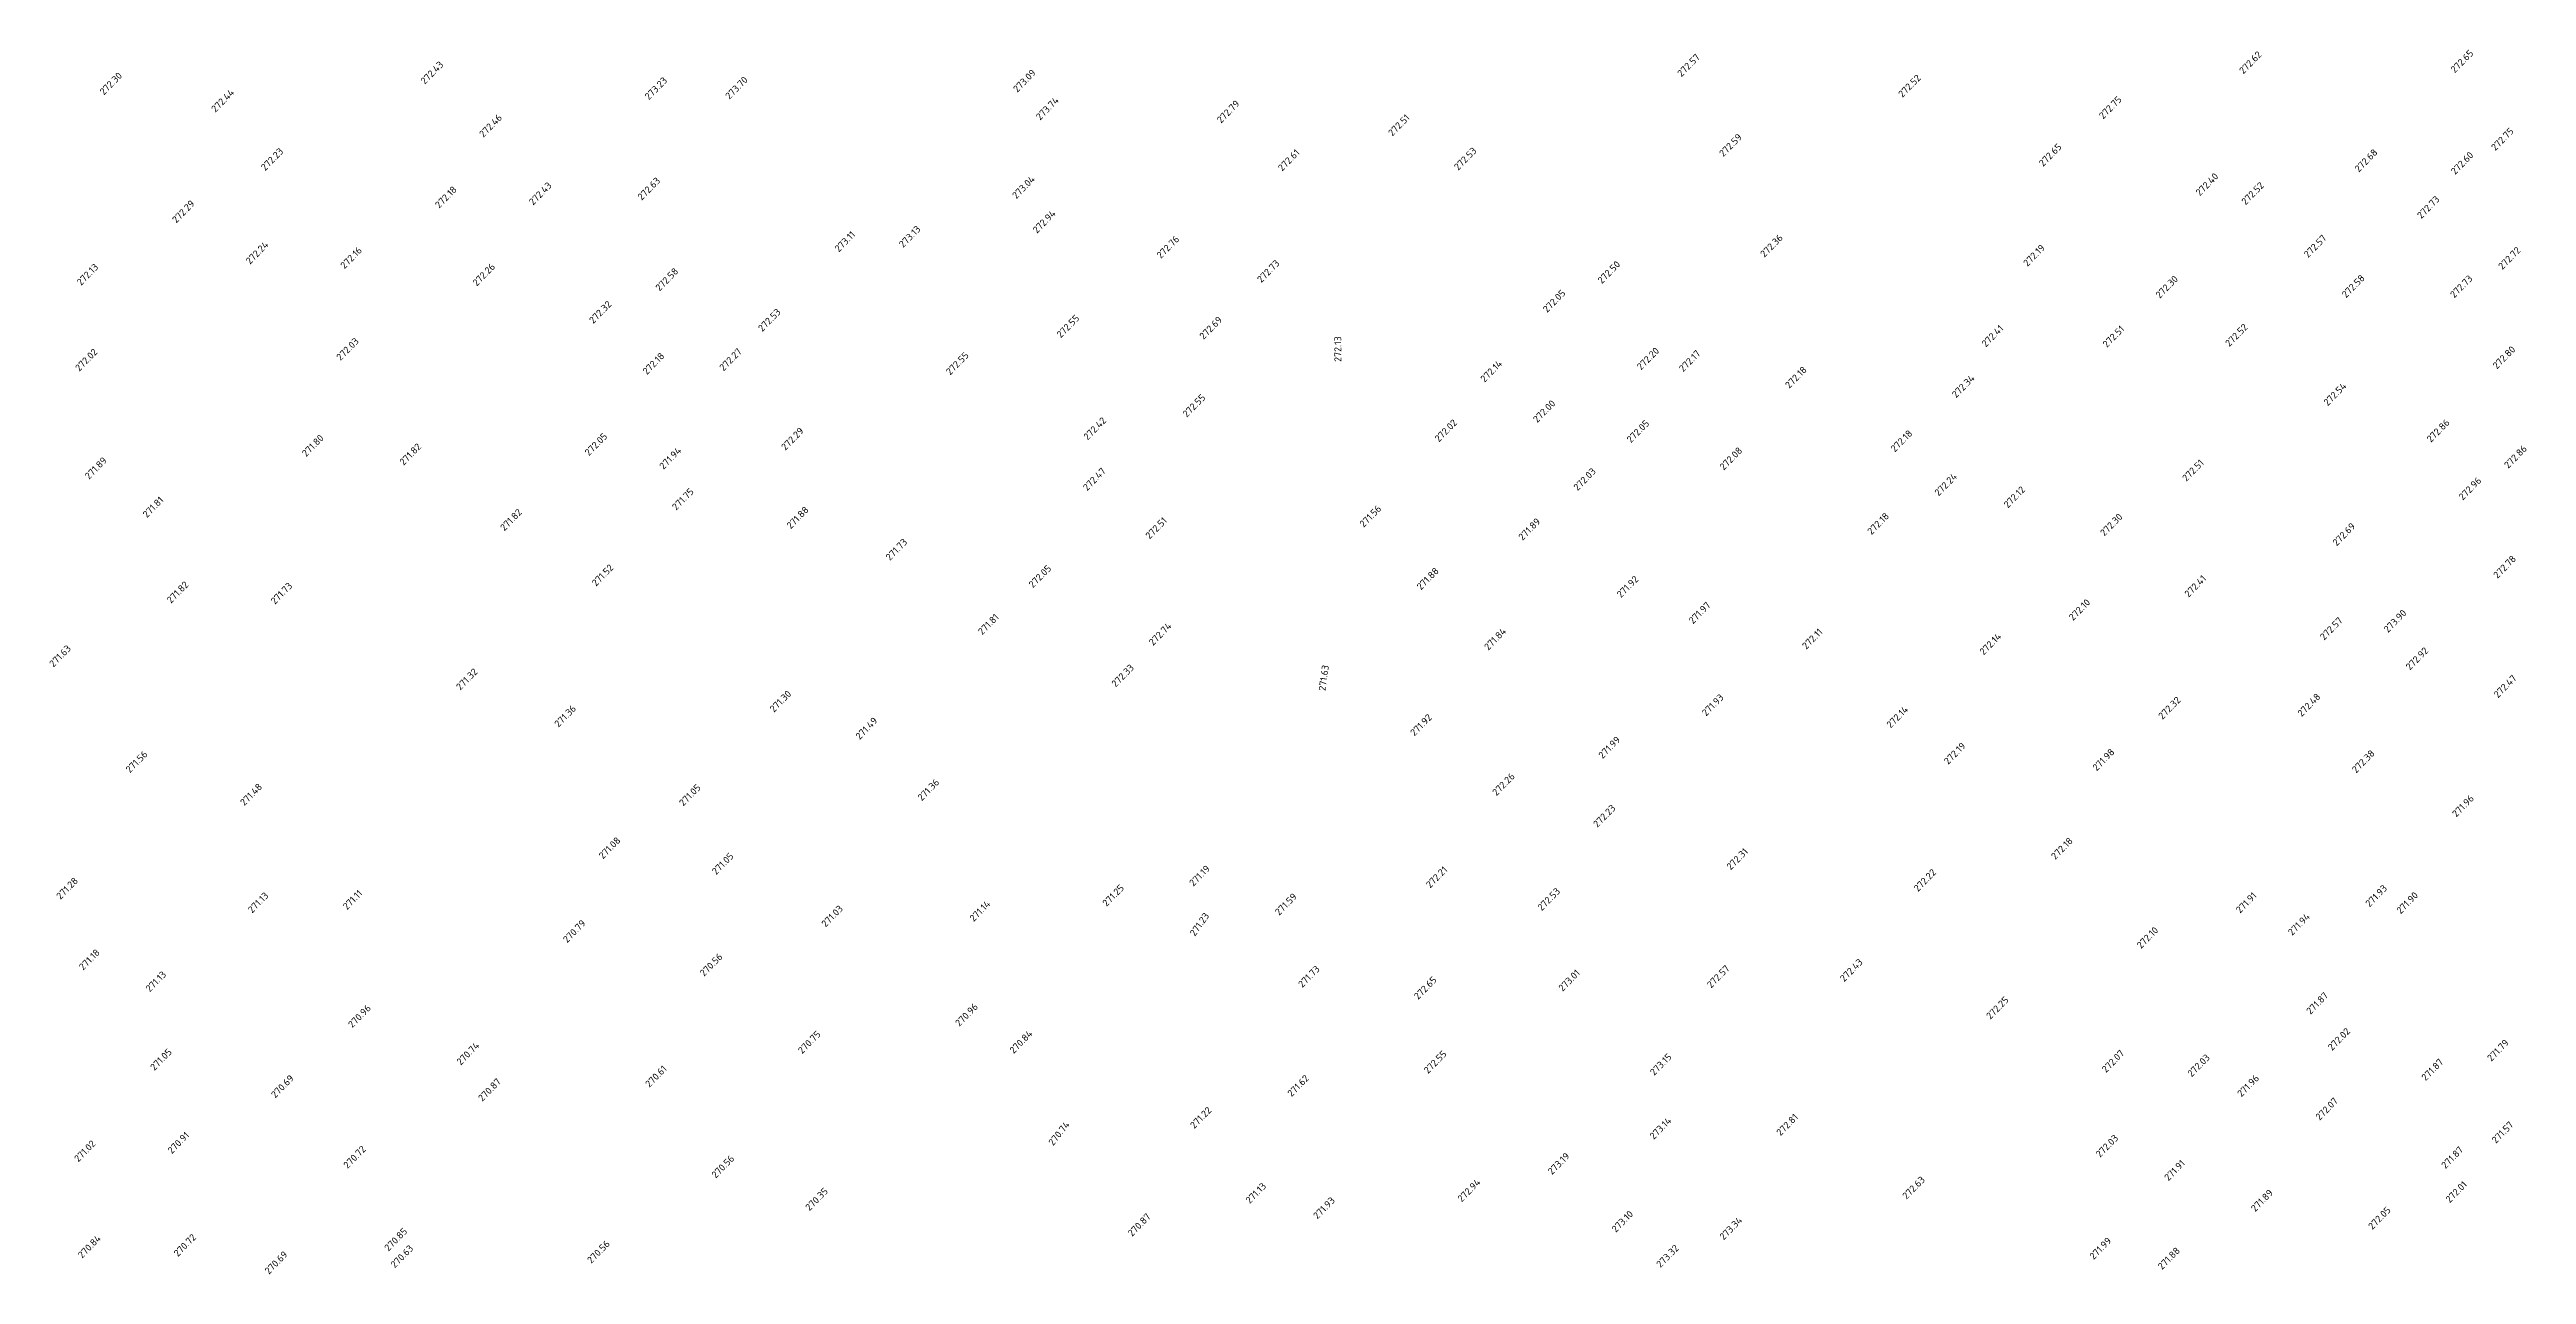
# Model space of a CAD drawing. Header units: metres. Extents: x 36952 to 37839, y 34980 to 35683.
# Drawn here: x 37473.8 to 37832.5, y 35181.6 to 35358.8 of the extents above; entities that cross this region are included whole.
import ezdxf

# ---------------------------------------------------------------- set-up
doc = ezdxf.new("R2010")
doc.units = ezdxf.units.M
doc.header["$LTSCALE"] = 5
doc.layers.add('Отметки', color=7, linetype='Continuous')
doc.styles.get("Standard").update_dxf_attribs({"font": 'simplex.shx'})

msp = doc.modelspace()

# ---------------------------------------------------------------- texts
at = {"layer": 'Отметки', "color": 7}
for s, rotation, p in [('272.43', 45.4189, (37528.11, 35353.72, 272.43)), ('273.09', 45.4189, (37613.91, 35352.56, 273.09)), ('272.57', 45.4189, (37710.09, 35354.81, 272.57)), ('272.62', 45.4189, (37791.45, 35355.21, 272.62)), ('272.65', 45.4189, (37822.08, 35355.37, 272.65)), ('272.30', 45.4189, (37481.64, 35352.17, 272.3)), ('272.44', 45.4189, (37497.79, 35349.67, 272.44)), ('273.23', 45.4189, (37560.56, 35351.47, 273.23)), ('273.70', 45.4189, (37572.23, 35351.55, 273.7)), ('272.52', 45.4189, (37742.09, 35351.83, 272.52)), ('272.75', 45.4189, (37771.16, 35348.69, 272.75)), ('272.46', 45.4189, (37536.59, 35346.04, 272.46)), ('273.74', 45.4189, (37617.22, 35348.54, 273.74)), ('272.79', 45.4189, (37643.42, 35348.09, 272.79)), ('272.51', 45.4189, (37668.22, 35346.22, 272.51)), ('272.59', 45.4189, (37716.15, 35343.23, 272.59)), ('272.65', 45.4189, (37762.46, 35341.83, 272.65)), ('272.75', 45.4189, (37827.94, 35344.11, 272.75)), ('272.23', 45.4189, (37504.99, 35341.22, 272.23)), ('272.61', 45.4189, (37652.27, 35341.15, 272.61)), ('272.53', 45.4189, (37677.76, 35341.28, 272.53)), ('272.68', 45.4189, (37808.18, 35341.01, 272.68)), ('272.60', 45.4189, (37822.12, 35340.66, 272.6)), ('272.18', 45.4189, (37530.2, 35335.79, 272.18)), ('272.43', 45.4189, (37543.8, 35336.23, 272.43)), ('272.63', 45.4189, (37559.53, 35336.94, 272.63)), ('273.04', 45.4189, (37613.77, 35337.15, 273.04)), ('272.40', 45.4189, (37785.16, 35337.57, 272.4)), ('272.52', 45.4189, (37791.78, 35336.27, 272.52)), ('272.29', 45.4189, (37492.12, 35333.64, 272.29)), ('272.94', 45.4189, (37616.76, 35332.16, 272.94)), ('272.73', 45.4189, (37817.22, 35334.27, 272.73)), ('272.24', 45.4189, (37502.8, 35327.68, 272.24)), ('273.11', 45.4189, (37588.07, 35329.45, 273.11)), ('273.13', 45.4189, (37597.38, 35330.09, 273.13)), ('272.76', 45.4189, (37634.7, 35328.5, 272.76)), ('272.36', 45.4189, (37722.1, 35328.69, 272.36)), ('272.19', 45.4189, (37760.19, 35327.37, 272.19)), ('272.57', 45.4189, (37800.83, 35328.63, 272.57)), ('272.13', 45.4189, (37478.33, 35324.61, 272.13)), ('272.16', 45.4189, (37516.49, 35327.02, 272.16)), ('272.26', 45.4189, (37535.64, 35324.52, 272.26)), ('272.58', 45.4189, (37562.11, 35323.8, 272.58)), ('272.73', 45.4189, (37649.24, 35325.01, 272.73)), ('272.50', 45.4189, (37698.56, 35324.86, 272.5)), ('272.72', 45.4189, (37828.97, 35326.91, 272.72)), ('272.05', 45.4189, (37690.63, 35320.69, 272.05)), ('272.30', 45.4189, (37779.36, 35322.75, 272.3)), ('272.58', 45.4189, (37806.33, 35322.82, 272.58)), ('272.73', 45.4189, (37822, 35322.81, 272.73)), ('272.32', 45.4189, (37552.51, 35319.1, 272.32)), ('272.53', 45.4189, (37576.98, 35317.94, 272.53)), ('272.55', 45.4189, (37620.21, 35317.03, 272.55)), ('272.69', 45.4189, (37640.89, 35316.8, 272.69)), ('272.03', 45.4189, (37515.91, 35313.75, 272.03)), ('272.13', 90.1189, (37660.83, 35313.64, 272.13)), ('272.41', 45.4189, (37754.17, 35315.7, 272.41)), ('272.51', 45.4189, (37771.7, 35315.63, 272.51)), ('272.52', 45.4189, (37789.43, 35315.76, 272.52)), ('272.02', 45.4189, (37478.08, 35312.2, 272.02)), ('272.18', 45.4189, (37560.27, 35311.71, 272.18)), ('272.27', 45.4189, (37571.37, 35312.24, 272.27)), ('272.55', 45.4189, (37604.19, 35311.65, 272.55)), ('272.14', 45.4189, (37681.58, 35310.61, 272.14)), ('272.20', 45.4189, (37704.24, 35312.38, 272.2)), ('272.17', 45.4189, (37710.34, 35312.1, 272.17)), ('272.18', 45.4189, (37725.7, 35309.71, 272.18)), ('272.80', 45.4189, (37828.17, 35312.52, 272.8)), ('272.55', 45.4189, (37638.46, 35305.54, 272.55)), ('272.34', 45.4189, (37749.86, 35308.35, 272.34)), ('272.54', 45.4189, (37803.68, 35307.2, 272.54)), ('272.42', 45.4189, (37624.1, 35302.23, 272.42)), ('272.42', 45.4189, (37624.1, 35302.23, 272.42)), ('272.00', 45.4189, (37689.2, 35304.76, 272)), ('271.80', 45.4189, (37510.93, 35299.84, 271.8)), ('271.82', 45.4189, (37525.05, 35298.58, 271.82)), ('272.05', 45.4189, (37551.88, 35299.96, 272.05)), ('272.29', 45.4189, (37580.32, 35300.75, 272.29)), ('272.02', 45.4189, (37674.96, 35301.96, 272.02)), ('272.05', 45.4189, (37702.77, 35301.84, 272.05)), ('272.18', 45.4189, (37740.99, 35300.51, 272.18)), ('272.86', 45.4189, (37818.62, 35301.91, 272.86)), ('271.89', 45.4189, (37479.49, 35296.55, 271.89)), ('271.94', 45.4189, (37562.68, 35297.99, 271.94)), ('272.47', 45.4189, (37624.03, 35294.9, 272.47)), ('272.03', 45.4189, (37695.05, 35294.91, 272.03)), ('272.08', 45.4189, (37716.22, 35297.89, 272.08)), ('272.51', 45.4189, (37783.21, 35296.26, 272.51)), ('272.86', 45.4189, (37829.82, 35298.14, 272.86)), ('271.75', 45.4189, (37564.52, 35292.09, 271.75)), ('272.24', 45.4189, (37747.33, 35294.14, 272.24)), ('272.12', 45.4189, (37757.36, 35292.41, 272.12)), ('272.96', 45.4189, (37823.24, 35293.54, 272.96)), ('271.81', 45.4189, (37487.87, 35291, 271.81)), ('271.82', 45.4189, (37539.63, 35289.09, 271.82)), ('271.88', 45.4189, (37581.11, 35289.39, 271.88)), ('272.51', 45.4189, (37633.07, 35287.91, 272.51)), ('271.56', 45.4189, (37664.07, 35289.61, 271.56)), ('272.18', 45.4189, (37737.61, 35288.54, 272.18)), ('272.30', 45.4189, (37771.32, 35288.34, 272.3)), ('271.73', 45.4189, (37595.46, 35284.81, 271.73)), ('271.89', 45.4189, (37687.08, 35287.72, 271.89)), ('272.69', 45.4189, (37804.98, 35286.92, 272.69)), ('271.52', 45.4189, (37552.91, 35281.09, 271.52)), ('272.05', 45.4189, (37616.17, 35280.85, 272.05)), ('271.88', 45.4189, (37672.36, 35280.55, 271.88)), ('272.78', 45.4189, (37828.26, 35282.21, 272.78)), ('271.82', 45.4189, (37491.36, 35278.61, 271.82)), ('271.73', 45.4189, (37506.41, 35278.47, 271.73)), ('271.92', 45.4189, (37701.33, 35279.42, 271.92)), ('272.41', 45.4189, (37783.53, 35279.5, 272.41)), ('271.81', 45.4189, (37608.83, 35274.05, 271.81)), ('271.97', 45.4189, (37711.76, 35275.64, 271.97)), ('272.10', 45.4189, (37766.79, 35276.11, 272.1)), ('272.57', 45.4189, (37803.16, 35273.29, 272.57)), ('273.90', 45.4189, (37812.4, 35274.38, 273.9)), ('272.74', 45.4189, (37633.57, 35272.5, 272.74)), ('271.84', 45.4189, (37682.12, 35271.83, 271.84)), ('272.11', 45.4189, (37728.16, 35271.97, 272.11)), ('272.14', 45.4189, (37753.86, 35271.13, 272.14)), ('271.63', 45.4189, (37474.33, 35269.39, 271.63)), ('272.33', 45.4189, (37628.15, 35266.49, 272.33)), ('271.63', 82.1189, (37658.53, 35265.98, 271.63)), ('272.92', 45.4189, (37815.58, 35268.95, 272.92)), ('271.32', 45.4189, (37533.25, 35266.05, 271.32)), ('271.30', 45.4189, (37578.67, 35262.85, 271.3)), ('272.47', 45.4189, (37828.33, 35264.93, 272.47)), ('271.36', 45.4189, (37547.48, 35260.7, 271.36)), ('271.92', 45.4189, (37671.42, 35259.42, 271.92)), ('271.93', 45.4189, (37713.66, 35262.3, 271.93)), ('272.14', 45.4189, (37740.38, 35260.56, 272.14)), ('272.32', 45.4189, (37779.74, 35261.82, 272.32)), ('272.48', 45.4189, (37799.9, 35262.22, 272.48)), ('271.49', 45.4189, (37591.09, 35258.9, 271.49)), ('271.99', 45.4189, (37698.67, 35256.15, 271.99)), ('271.56', 45.4189, (37485.41, 35254.08, 271.56)), ('272.19', 45.4189, (37748.71, 35255.3, 272.19)), ('271.98', 45.4189, (37770.22, 35254.36, 271.98)), ('272.38', 45.4189, (37807.79, 35254.06, 272.38)), ('271.48', 45.4189, (37501.97, 35249.32, 271.48)), ('271.05', 45.4189, (37565.54, 35249.27, 271.05)), ('271.36', 45.4189, (37600.08, 35250.03, 271.36)), ('272.26', 45.4189, (37683.3, 35250.77, 272.26)), ('272.23', 45.4189, (37697.91, 35246.19, 272.23)), ('271.96', 45.4189, (37822.29, 35247.68, 271.96)), ('271.08', 45.4189, (37553.91, 35241.61, 271.08)), ('272.18', 45.4189, (37764.22, 35241.54, 272.18)), ('271.05', 45.4189, (37570.3, 35239.35, 271.05)), ('272.31', 45.4189, (37717.22, 35240.04, 272.31)), ('271.28', 45.4189, (37475.35, 35235.77, 271.28)), ('271.11', 45.4189, (37516.85, 35234.27, 271.11)), ('271.25', 45.4189, (37626.84, 35234.75, 271.25)), ('271.19', 45.4189, (37639.41, 35237.67, 271.19)), ('272.21', 45.4189, (37673.7, 35237.41, 272.21)), ('272.53', 45.4189, (37689.85, 35234.12, 272.53)), ('272.22', 45.4189, (37744.34, 35236.9, 272.22)), ('271.93', 45.4189, (37809.73, 35234.68, 271.93)), ('271.13', 45.4189, (37503.11, 35233.79, 271.13)), ('271.03', 45.4189, (37586.15, 35231.76, 271.03)), ('271.14', 45.4189, (37607.6, 35232.56, 271.14)), ('271.23', 54.7189, (37639.63, 35230.44, 271.23)), ('271.59', 45.4189, (37651.83, 35233.46, 271.59)), ('271.91', 45.4189, (37790.99, 35233.77, 271.91)), ('271.94', 45.4189, (37798.53, 35230.55, 271.94)), ('271.90', 45.4189, (37814.24, 35233.68, 271.9)), ('270.79', 45.4189, (37548.73, 35229.49, 270.79)), ('272.10', 45.4189, (37776.64, 35228.66, 272.1)), ('271.18', 45.4189, (37478.64, 35225.52, 271.18)), ('270.56', 45.4189, (37568.55, 35224.63, 270.56)), ('272.43', 45.4189, (37733.65, 35223.85, 272.43)), ('271.13', 45.4189, (37488.29, 35222.38, 271.13)), ('271.73', 45.4189, (37655.19, 35223.02, 271.73)), ('272.65', 45.4189, (37671.96, 35221.28, 272.65)), ('273.01', 45.4189, (37692.88, 35222.46, 273.01)), ('272.57', 45.4189, (37714.39, 35222.94, 272.57)), ('270.96', 45.4189, (37517.61, 35217.19, 270.96)), ('270.96', 45.4189, (37605.52, 35217.39, 270.96)), ('272.25', 45.4189, (37754.82, 35218.42, 272.25)), ('271.87', 45.4189, (37801.18, 35219.14, 271.87)), ('270.75', 45.4189, (37582.76, 35213.43, 270.75)), ('270.84', 45.4189, (37613.39, 35213.46, 270.84)), ('272.02', 45.4189, (37804.3, 35213.9, 272.02)), ('271.05', 45.4189, (37488.95, 35211.01, 271.05)), ('270.74', 45.4189, (37533.32, 35211.79, 270.74)), ('272.55', 45.4189, (37673.39, 35210.56, 272.55)), ('273.15', 45.4189, (37706.14, 35210.29, 273.15)), ('272.07', 45.4189, (37771.57, 35210.7, 272.07)), ('272.03', 45.4189, (37783.97, 35210.09, 272.03)), ('271.87', 45.4189, (37817.85, 35209.52, 271.87)), ('271.79', 45.4189, (37827.36, 35212.33, 271.79)), ('270.69', 45.4189, (37506.45, 35207.03, 270.69)), ('270.87', 45.4189, (37536.44, 35206.54, 270.87)), ('270.61', 45.4189, (37560.64, 35208.58, 270.61)), ('271.62', 45.4189, (37653.63, 35207.21, 271.62)), ('271.96', 45.4189, (37791.18, 35207.19, 271.96)), ('271.22', 45.4189, (37639.54, 35202.61, 271.22)), ('272.07', 45.4189, (37802.51, 35203.8, 272.07)), ('270.91', 45.4189, (37491.48, 35198.96, 270.91)), ('270.74', 51.3189, (37619.1, 35200.13, 270.74)), ('273.14', 45.4189, (37706.08, 35201.04, 273.14)), ('272.81', 45.4189, (37724.44, 35201.56, 272.81)), ('272.03', 45.4189, (37770.7, 35198.43, 272.03)), ('271.57', 45.4189, (37828.03, 35200.46, 271.57)), ('271.02', 45.4189, (37477.94, 35197.77, 271.02)), ('270.72', 45.4189, (37516.93, 35196.83, 270.72)), ('270.56', 45.4189, (37570.24, 35195.43, 270.56)), ('273.19', 45.4189, (37691.34, 35195.93, 273.19)), ('271.91', 45.4189, (37780.61, 35195.04, 271.91)), ('271.87', 45.4189, (37820.73, 35196.81, 271.87)), ('271.13', 45.4189, (37647.58, 35191.75, 271.13)), ('272.94', 45.4189, (37678.27, 35191.98, 272.94)), ('272.63', 45.4189, (37742.68, 35192.38, 272.63)), ('272.01', 45.4189, (37821.35, 35191.87, 272.01)), ('270.35', 45.4189, (37583.82, 35190.71, 270.35)), ('271.93', 45.4189, (37657.36, 35189.51, 271.93)), ('273.10', 45.4189, (37700.59, 35187.58, 273.1)), ('271.89', 45.4189, (37793.17, 35190.57, 271.89)), ('272.05', 45.4189, (37810.14, 35188, 272.05)), ('270.84', 45.4189, (37478.49, 35183.84, 270.84)), ('270.72', 45.4189, (37492.36, 35184.07, 270.72)), ('270.85', 45.4189, (37522.86, 35184.87, 270.85)), ('270.87', 45.4189, (37630.53, 35187, 270.87)), ('273.34', 45.4189, (37716.2, 35186.48, 273.34)), ('270.69', 45.4189, (37505.54, 35181.53, 270.69)), ('270.63', 45.4189, (37523.77, 35182.44, 270.63)), ('270.56', 45.4189, (37552.22, 35183.09, 270.56)), ('273.32', 45.4189, (37707.05, 35182.49, 273.32)), ('271.99', 45.4189, (37769.78, 35183.66, 271.99)), ('271.88', 45.4189, (37779.68, 35182.19, 271.88))]:
    msp.add_text(s, height=1, rotation=rotation, dxfattribs=at).set_placement(p)

doc.saveas('drawing.dxf')
